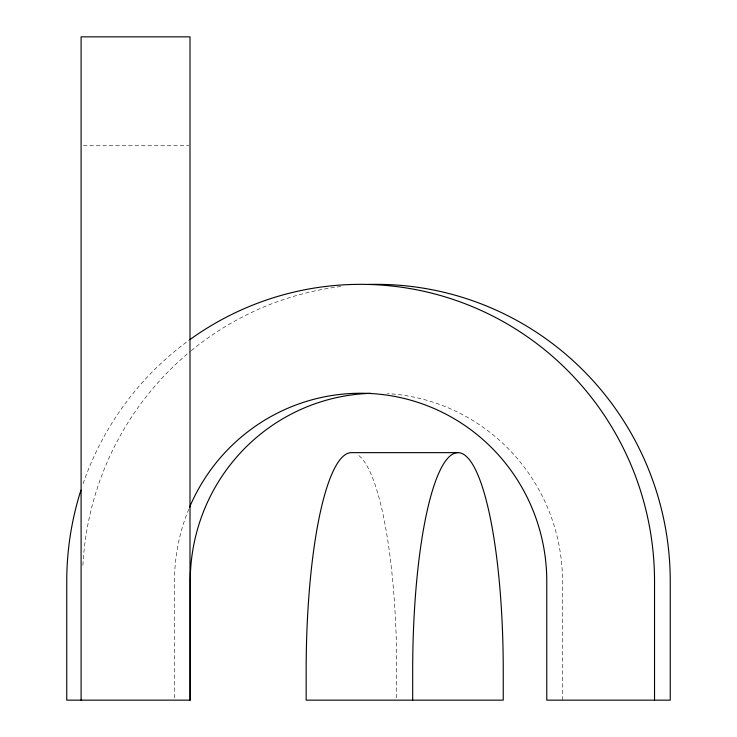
<?xml version="1.0" encoding="UTF-8"?>
<svg xmlns="http://www.w3.org/2000/svg" width="737" height="737" viewBox="0 0 737 737"><rect width="100%" height="100%" fill="white"/><g stroke="black" fill="none" stroke-linecap="round" stroke-linejoin="round"><path stroke-width="0.55" stroke-dasharray="3.69 2.76" d="M83.392 145.751L188.856 145.751M562.488 700.15L562.488 581.346A188.101 186.129 -90 0 0 387.422 393.586M396.727 697.865L396.727 670.449A217.802 45.279 -90 0 0 357.353 454.517M174.512 697.865L174.512 581.346A188.101 186.129 -90 0 1 188.681 509.368M82.894 565.353A297.002 293.888 -90 0 1 190.367 351.392M191.242 350.674A297.002 293.888 -90 0 1 341.36 286.463M83.088 483.721A297.002 293.888 -90 0 1 188.985 340.273"/><path stroke-width="1.11" d="M457.963 452.647L351.438 452.647A217.802 45.279 -90 0 0 306.159 670.449L306.159 700.15L503.242 700.15L503.242 670.449A217.802 45.279 90 0 0 457.963 452.647A217.802 45.279 90 0 0 412.683 670.449L412.683 700.15M654.53 700.15L654.53 581.346A297.002 293.888 -90 0 0 495.163 317.288A297.002 293.888 -90 0 0 189.906 339.61M189.999 700.15L189.999 36.85L81.098 36.85L81.098 700.15M368.454 284.454A297.002 293.888 -90 0 1 670.246 581.346L670.246 700.15L546.771 700.15L546.771 581.346A188.101 186.129 -90 0 0 398.035 397.086A188.101 186.129 -90 0 0 189.538 507.305M370.831 393.337A188.101 186.129 -90 0 0 190.229 581.346L190.229 700.15L66.754 700.15L66.754 581.346A297.002 293.888 -90 0 1 80.923 490.234"/></g></svg>
